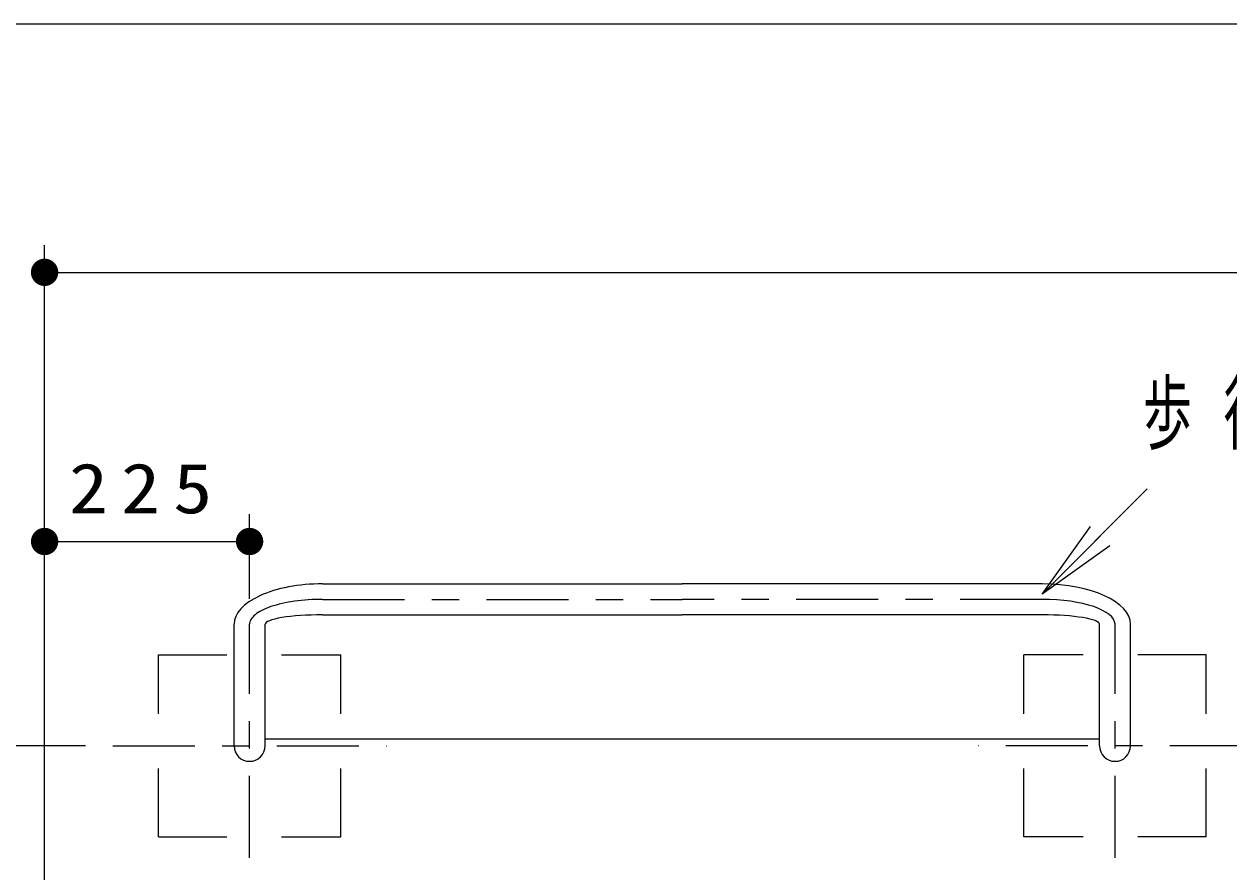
# Model space of a CAD drawing. Units: millimetres on the paper, scale 1:30. Extents: x -537 to 0, y 0 to 257.
# Drawn here: x -319.35 to -275.26, y 225.99 to 257 of the extents above; entities that cross this region are included whole.
import ezdxf

# ---------------------------------------------------------------- set-up
doc = ezdxf.new("R2010")
doc.units = ezdxf.units.MM
doc.linetypes.add('USER1', pattern=[4.5, 2.5, -2])
doc.linetypes.add('USER2', pattern=[6, 3, -1, 1, -1])
doc.layers.add('1_30', color=7, linetype='Continuous', lineweight=13)
doc.layers.add('NAKAMURA図枠', color=7, linetype='Continuous', lineweight=13)
doc.styles.add('ＭＳ ゴシック', font='')
doc.styles.get('ＭＳ ゴシック').set_extended_font_data('MS Gothic')

# ---------------------------------------------------------------- blocks, each defined once
blk = doc.blocks.new('open_arrow')
at = {"color": 0, "linetype": 'Continuous', "lineweight": -2}
blk.add_lwpolyline([(7.5, 1.25), (0, 0), (7.5, -1.25)], dxfattribs=at)
blk = doc.blocks.new('filled_dot')
at = {"color": 0, "linetype": 'Continuous', "lineweight": -2, "const_width": 1.25}
blk.add_lwpolyline([(-0.625, 0, 1), (0.625, 0, 1)], format="xyb", close=True, dxfattribs=at)

msp = doc.modelspace()

# ---------------------------------------------------------------- linework, layer by layer
at = {"layer": '1_30'}
for p, q in [((-318.595, 221.597), (-318.595, 248.919)), ((-318.595, 247.919), (-211.928, 247.919)), ((-278.25, 240), (-282.098, 236.152)), ((-311.095, 235.977), (-311.095, 239.073)), ((-282.098, 236.152), (-280.33, 238.627)), ((-318.595, 238.073), (-311.095, 238.073)), ((-282.098, 236.152), (-279.977, 238.273)), ((-279.623, 237.92), (-282.098, 236.152)), ((-317.101, 230.598), (-339.595, 230.598))]:
    msp.add_line(p, q, dxfattribs=at)
at = {"layer": '1_30', "color": 3, "lineweight": 25}
for p, q in [((-308.428, 236.523), (-295.261, 236.523)), ((-282.095, 236.523), (-295.261, 236.523)), ((-311.661, 230.598), (-311.661, 235.044)), ((-310.528, 230.598), (-310.528, 235.044)), ((-308.428, 235.389), (-295.261, 235.389)), ((-282.095, 235.389), (-295.261, 235.389)), ((-279.995, 230.598), (-279.995, 235.044)), ((-278.862, 230.598), (-278.862, 235.044)), ((-279.995, 230.846), (-310.528, 230.846))]:
    msp.add_line(p, q, dxfattribs=at)
at = {"layer": '1_30', "linetype": 'USER2'}
for p, q in [((-308.428, 235.956), (-295.261, 235.956)), ((-282.095, 235.956), (-295.261, 235.956)), ((-311.095, 226.506), (-311.095, 235.044)), ((-279.428, 226.506), (-279.428, 235.044)), ((-316.101, 230.598), (-306.088, 230.598)), ((-274.422, 230.598), (-284.435, 230.598))]:
    msp.add_line(p, q, dxfattribs=at)
at = {"layer": '1_30', "linetype": 'USER1'}
for p, q in [((-314.428, 227.265), (-314.428, 233.931)), ((-314.428, 233.931), (-307.761, 233.931)), ((-307.761, 227.265), (-307.761, 233.931)), ((-276.095, 233.931), (-282.762, 233.931)), ((-282.762, 227.265), (-282.762, 233.931)), ((-276.095, 227.265), (-276.095, 233.931)), ((-314.428, 227.265), (-307.761, 227.265)), ((-276.095, 227.265), (-282.762, 227.265))]:
    msp.add_line(p, q, dxfattribs=at)
at = {"layer": '1_30', "color": 3, "lineweight": 25}
for centre in [(-311.095, 230.598), (-279.428, 230.598)]:
    msp.add_arc(centre, 0.567, 180, 0, dxfattribs=at)
for centre, major_axis, ratio, start_param, end_param in [((-308.428, 235.044), (3.233, 0), 0.457336, 1.570796, 3.141593), ((-282.095, 235.044), (-3.233, 0), 0.457336, 3.141593, 4.712389), ((-308.428, 235.044), (2.1, 0), 0.16447, 1.570796, 3.141593), ((-282.095, 235.044), (-2.1, 0), 0.16447, 3.141593, 4.712389)]:
    msp.add_ellipse(centre, major_axis=major_axis, ratio=ratio, start_param=start_param, end_param=end_param, dxfattribs=at)
at = {"layer": '1_30', "linetype": 'USER2'}
for centre, major_axis, start_param, end_param in [((-308.428, 235.044), (2.667, 0), 1.570796, 3.141593), ((-282.095, 235.044), (-2.667, 0), 3.141593, 4.712389)]:
    msp.add_ellipse(centre, major_axis=major_axis, ratio=0.34202, start_param=start_param, end_param=end_param, dxfattribs=at)
at = {"layer": 'NAKAMURA図枠', "color": 20, "lineweight": 25}
msp.add_line((0, 257), (-365, 257), dxfattribs=at)

# ---------------------------------------------------------------- block references
at = {"layer": '1_30', "xscale": 0.4, "yscale": 0.4}
for p in [(-318.595, 247.919), (-318.595, 238.073)]:
    msp.add_blockref('filled_dot', p, dxfattribs=at)
at = {"layer": '1_30'}
for name, p, xscale, yscale, rotation in [('open_arrow', (-278.25, 240), 0.001, 0.001, 225), ('filled_dot', (-311.095, 238.073), 0.4, 0.4, 180)]:
    msp.add_blockref(name, p, dxfattribs=dict(at, xscale=xscale, yscale=yscale, rotation=rotation))

# ---------------------------------------------------------------- texts
at = {"layer": '1_30', "style": 'ＭＳ ゴシック'}
for s, insert, char_height, attachment_point in [('\\T1.64;\\W0.6;歩行案内板', (-278.41, 242.65), 2.199, 4), ('\\T1.33;\\W1.15;225', (-314.845, 239.073), 1.833, 8)]:
    msp.add_mtext(s, dxfattribs=dict(at, insert=insert, char_height=char_height, attachment_point=attachment_point))

doc.saveas('drawing.dxf')
